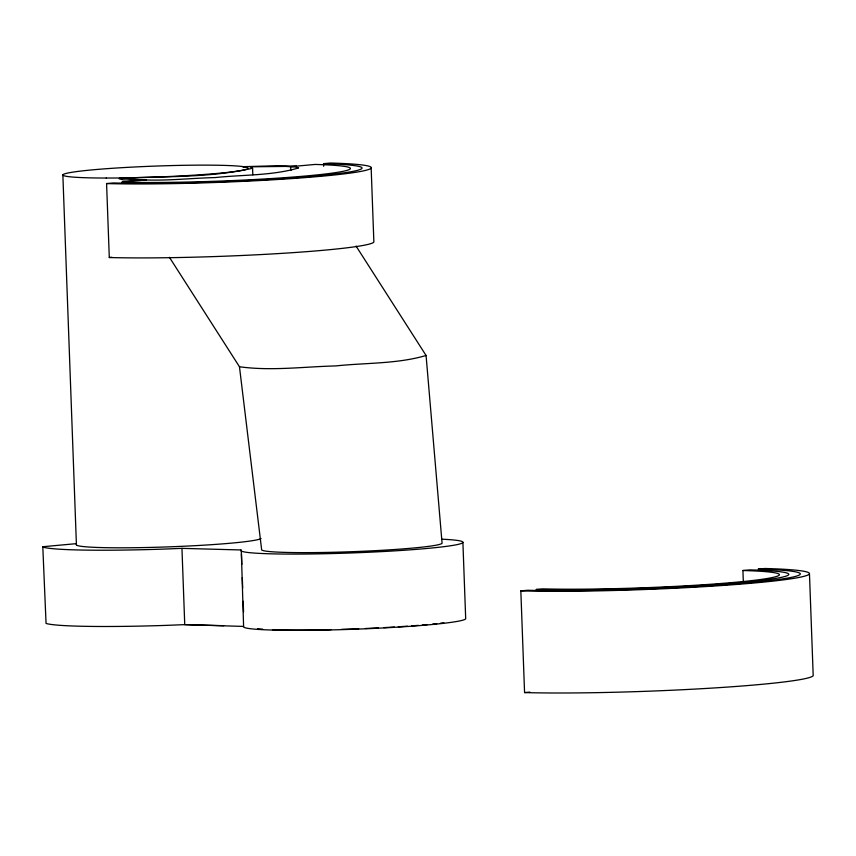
<?xml version="1.0" encoding="UTF-8"?>
<svg xmlns="http://www.w3.org/2000/svg" width="856" height="856" viewBox="0 0 856 856"><rect width="100%" height="100%" fill="white"/><g stroke="black" fill="none" stroke-linecap="round" stroke-linejoin="round"><path stroke-width="1.28" d="M127.191 177.845L126.346 178.337C155.653 182.414 185.688 178.283 215.177 177.577C242.837 174.613 271.908 175.822 298.605 167.936L294.967 166.974L285.711 166.417L250.102 166.813L252.574 168.236L252.809 174.795M356.043 246.047L426.074 355.486C397.163 364.035 365.662 362.719 335.702 365.929C303.752 366.689 271.213 371.172 239.466 366.753L169.435 257.314M252.574 168.236C209.431 177.995 164.191 176.208 120.118 178.209M462.903 542.522L465.696 618.792A111.205 6.591 -2.1 0 1 350.618 629.353A111.205 6.591 -2.1 0 1 243.596 626.421L241.285 549.969L181.954 548.364L164.341 549.071A127.416 7.554 -2.1 0 1 43.249 547.145L42.8 546.727L76.056 543.678M243.596 626.421L184.746 624.634L167.145 625.34A127.416 7.554 -2.1 0 1 46.053 623.414L42.8 546.727M106.583 183.569L113.356 182.949A143.637 8.517 -2.1 0 0 316.217 175.972A143.637 8.517 -2.1 0 0 323.568 163.656L330.352 163.036A152.903 9.063 -2.1 0 1 322.53 176.143A152.903 9.063 -2.1 0 1 106.583 183.569L109.29 257.528A152.903 9.063 -2.1 0 0 274.498 253.815A152.903 9.063 -2.1 0 0 373.869 242.002L371.162 168.054M146.504 179.91L121.83 182.168A132.049 7.832 -2.1 0 0 308.331 175.758A132.049 7.832 -2.1 0 0 315.094 164.438L290.43 166.695L291.04 170.312M109.29 257.528L111.911 257.281M520.833 590.886L527.617 590.265A157.536 9.341 -2.1 0 0 750.102 582.615A157.536 9.341 -2.1 0 0 758.17 569.112L764.954 568.491A166.802 9.898 -2.1 0 1 756.415 582.786A166.802 9.898 -2.1 0 1 520.833 590.886L524.567 692.579A166.802 9.898 -2.1 0 0 704.788 688.524A166.802 9.898 -2.1 0 0 813.2 675.641L809.476 573.959M742.912 570.513L749.696 569.882A145.948 8.656 -2.1 0 1 742.227 582.401A145.948 8.656 -2.1 0 1 536.091 589.484L542.875 588.864A136.682 8.111 -2.1 0 0 735.914 582.23A136.682 8.111 -2.1 0 0 742.912 570.513L743.34 582.24M524.567 692.579L529.875 692.087M128.207 177.834L120.632 177.898L119.166 178.776L123.104 179.824L140.395 180.466M223.673 625.693L184.746 624.634L181.954 548.364M296.529 166.139L276.37 165.764L242.751 166.695L245.651 167.048M239.466 366.753L261.615 549.445A90.351 5.361 -2.1 0 0 348.585 551.82A90.351 5.361 -2.1 0 0 442.081 543.239L426.074 355.486M323.568 163.656L323.664 166.267M241.435 553.918L241.82 564.436M242.302 577.586L242.687 588.104M243.168 601.254L243.553 611.773M62.852 174.763L76.419 544.673M443.825 622.804A106.572 6.324 -2.1 0 1 440.423 623.222M436.731 623.639A106.572 6.324 -2.1 0 1 432.783 624.045M427.176 624.591A106.572 6.324 -2.1 0 1 422.265 625.019M418.37 625.351A106.572 6.324 -2.1 0 1 411.586 625.875M407.37 626.175A106.572 6.324 -2.1 0 1 398.286 626.785M394.423 627.02A106.572 6.324 -2.1 0 1 383.841 627.619M378.47 627.897A106.572 6.324 -2.1 0 1 365.384 628.507M358.728 628.775A106.572 6.324 -2.1 0 1 341.555 629.363M331.047 629.642A106.572 6.324 -2.1 0 1 272.443 629.631M262.621 629.149A106.572 6.324 -2.1 0 1 257.506 628.753M441.75 539.184A111.205 6.591 -2.1 0 1 384.28 551.467A111.205 6.591 -2.1 0 1 240.793 550.162M261.08 538.542A92.662 5.5 -2.1 0 1 162.576 547.07A92.662 5.5 -2.1 0 1 76.409 544.534M106.219 178.037A92.662 5.5 -2.1 0 0 247.94 168.397A92.662 5.5 -2.1 0 0 112.029 168.311A92.662 5.5 -2.1 0 0 106.219 178.037"/></g></svg>
